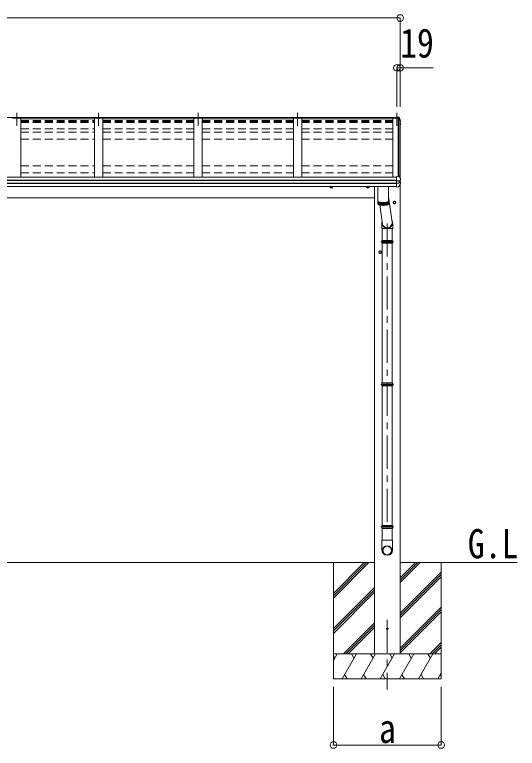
# Model space of a CAD drawing. Units: millimetres at full size, sheet at 1:40; details may follow other scales. Extents: x -11243 to 11243, y -7760 to 7760.
# Drawn here: x -4691 to -1658, y -4928 to -503 of the extents above; entities that cross this region are included whole.
import ezdxf
from ezdxf.enums import TextEntityAlignment as Align

# ---------------------------------------------------------------- set-up
doc = ezdxf.new("R2010")
doc.units = ezdxf.units.MM
doc.header["$LTSCALE"] = 40
doc.header["$PDMODE"] = 32
doc.header["$PDSIZE"] = 40
doc.linetypes.add('CHAIN1', pattern=[8, 5, -1, 1, -1])
doc.linetypes.add('DASHED1', pattern=[1.8, 1.2, -0.6])
for name, color, linetype, lineweight in [('0-0_0', 7, 'Continuous', 9), ('0-1_本体', 5, 'CHAIN1', 9), ('0-3_ELV2', 4, 'Continuous', 9), ('0-6_OTH_LINE', 6, 'Continuous', 9), ('0-7_SHAPE', 4, 'Continuous', 9), ('0-9_OUTLINE', 7, 'Continuous', 9)]:
    doc.layers.add(name, color=color, linetype=linetype, lineweight=lineweight)
doc.styles.add('ＭＳ ゴシック', font='')
doc.styles.get('ＭＳ ゴシック').set_extended_font_data('MS Gothic')

msp = doc.modelspace()

# ---------------------------------------------------------------- linework, layer by layer
at = {"layer": '0-0_0'}
for p, q in [((-2520.01, -3807.74), (-7331.01, -3807.74)), ((-2768.01, -3807.74), (-2768.01, -4507.74)), ((-2768.01, -3993.72), (-2582.03, -3807.74)), ((-2768.01, -4007.86), (-2567.89, -3807.74)), ((-2768.01, -4022), (-2553.75, -3807.74)), ((-2768.01, -3809.87), (-2765.88, -3807.74)), ((-1658.39, -3807.74), (-2366.01, -3807.74)), ((-2366.01, -3928.37), (-2245.38, -3807.74)), ((-2366.01, -3914.23), (-2259.52, -3807.74)), ((-2366.01, -3900.08), (-2273.67, -3807.74)), ((-2118.01, -3807.74), (-2118.01, -4507.74)), ((-2366.01, -4112.21), (-2118.01, -3864.22)), ((-2366.01, -4126.36), (-2118.01, -3878.36)), ((-2366.01, -4140.5), (-2118.01, -3892.5)), ((-2768.01, -4205.85), (-2520.01, -3957.85)), ((-2768.01, -4219.99), (-2520.01, -3971.99)), ((-2768.01, -4234.13), (-2520.01, -3986.13)), ((-2366.01, -4324.35), (-2118.01, -4076.35)), ((-2366.01, -4338.49), (-2118.01, -4090.49)), ((-2366.01, -4352.63), (-2118.01, -4104.63)), ((-2707.77, -4357.74), (-2520.01, -4169.98)), ((-2693.63, -4357.74), (-2520.01, -4184.12)), ((-2679.49, -4357.74), (-2520.01, -4198.26)), ((-2187.27, -4357.74), (-2118.01, -4288.48)), ((-2173.13, -4357.74), (-2118.01, -4302.62)), ((-2158.99, -4357.74), (-2118.01, -4316.76)), ((-2118.01, -4357.74), (-2768.01, -4357.74)), ((-2768.01, -4397.83), (-2744.86, -4357.74)), ((-2759.86, -4383.72), (-2768.01, -4369.6)), ((-2716, -4507.74), (-2629.39, -4357.74)), ((-2644.4, -4383.72), (-2659.4, -4357.74)), ((-2600.53, -4507.74), (-2513.92, -4357.74)), ((-2528.92, -4383.72), (-2543.93, -4357.74)), ((-2485.06, -4507.74), (-2398.45, -4357.74)), ((-2413.45, -4383.72), (-2428.46, -4357.74)), ((-2369.59, -4507.74), (-2282.98, -4357.74)), ((-2297.98, -4383.72), (-2312.98, -4357.74)), ((-2254.12, -4507.74), (-2167.51, -4357.74)), ((-2197.51, -4357.74), (-2182.51, -4383.72)), ((-2768.01, -4507.74), (-2118.01, -4507.74)), ((-2701, -4481.76), (-2686, -4507.74)), ((-2585.53, -4481.76), (-2570.53, -4507.74)), ((-2470.06, -4481.76), (-2455.06, -4507.74)), ((-2354.59, -4481.76), (-2339.59, -4507.74)), ((-2239.12, -4481.76), (-2224.12, -4507.74)), ((-2138.65, -4507.74), (-2118.01, -4472)), ((-2123.65, -4481.76), (-2118.01, -4491.52))]:
    msp.add_line(p, q, dxfattribs=at)
at = {"layer": '0-0_0', "linetype": 'DASHED1'}
msp.add_line((-2366.01, -4357.74), (-2520.01, -4357.74), dxfattribs=at)
at = {"layer": '0-1_本体'}
for p, q in [((-4678.51, -1094.75), (-4678.51, -1174.01)), ((-4184.51, -1094.75), (-4184.51, -1174.01)), ((-3584.51, -1094.36), (-3584.51, -1173.62)), ((-2984.51, -1094.36), (-2984.51, -1173.62)), ((-2384.51, -1094.36), (-2384.51, -1173.62)), ((-2443.01, -1761.83), (-2443.01, -3606.45)), ((-2443.01, -4151.79), (-2443.01, -4572.87))]:
    msp.add_line(p, q, dxfattribs=at)
at = {"layer": '0-3_ELV2'}
for p, q in [((-4653.51, -1125.92), (-4703.51, -1125.92)), ((-4653.51, -1125.92), (-4653.51, -1482.18)), ((-4653.51, -1131.32), (-4209.51, -1131.32)), ((-4159.51, -1125.92), (-4209.51, -1125.92)), ((-4209.51, -1125.92), (-4209.51, -1482.18)), ((-4159.51, -1125.92), (-4159.51, -1482.18)), ((-4159.51, -1131.32), (-3609.51, -1131.32)), ((-3559.51, -1125.92), (-3609.51, -1125.92)), ((-3609.51, -1125.92), (-3609.51, -1482.18)), ((-3559.51, -1125.92), (-3559.51, -1482.18)), ((-3559.51, -1131.32), (-3009.51, -1131.32)), ((-2959.51, -1125.92), (-3009.51, -1125.92)), ((-3009.51, -1125.92), (-3009.51, -1482.18)), ((-2959.51, -1125.92), (-2959.51, -1482.18)), ((-2959.51, -1131.32), (-2409.51, -1131.32)), ((-2372.64, -1125.92), (-2409.51, -1125.92)), ((-2409.51, -1125.92), (-2409.51, -1482.18)), ((-2387.51, -1122.64), (-2387.51, -1119.78)), ((-2387.51, -1119.78), (-2373.35, -1120.55)), ((-2384.51, -1122.64), (-2387.51, -1122.64)), ((-2384.51, -1122.64), (-2384.51, -1125.86)), ((-2384.51, -1125.92), (-2384.51, -1122.64)), ((-2384.51, -1124.88), (-2373.68, -1125.48)), ((-2373.68, -1125.86), (-2384.51, -1125.86)), ((-2378.21, -1479.6), (-2378.21, -1125.92)), ((-2373.68, -1125.48), (-2373.31, -1123.01)), ((-2373.68, -1125.48), (-2373.68, -1125.91)), ((-2373.53, -1125.7), (-2373.31, -1124.21)), ((-2372.34, -1125.76), (-2373.53, -1125.7)), ((-2365.51, -1144.47), (-2372.64, -1125.92)), ((-2372.51, -1126.23), (-2372.51, -1474.23)), ((-2365.51, -1144.47), (-2365.51, -1488.75)), ((-2365.51, -1145.5), (-2364.95, -1145.39)), ((-2365.51, -1145.85), (-2364.95, -1145.74)), ((-2364.09, -1147.1), (-2365.51, -1147.37)), ((-2363.04, -1141.81), (-2363.04, -1145.82)), ((-2365.51, -1159.16), (-2364.38, -1159.3)), ((-2365.51, -1163.17), (-2363.69, -1163.53)), ((-2364.66, -1164.86), (-2365.51, -1164.7)), ((-2362.68, -1160.42), (-2362.67, -1160.48)), ((-2362.64, -1160.75), (-2362.64, -1164.8)), ((-7463.51, -1482.18), (-2387.51, -1482.18)), ((-7463.51, -1501.7), (-2387.51, -1501.7)), ((-7463.51, -1502.61), (-2387.51, -1502.61)), ((-2387.51, -1542.63), (-2387.51, -1479.15)), ((-2387.51, -1504.46), (-2372.72, -1504.56)), ((-2371.07, -1504.47), (-2364.69, -1503.67)), ((-2370.51, -1504.4), (-2370.51, -1518.19)), ((-2365.51, -1503.78), (-2365.51, -1513.15)), ((-2363.81, -1503.53), (-2363.82, -1503.53)), ((-2363.81, -1503.53), (-2363.74, -1503.52)), ((-2362.94, -1502.54), (-2362.94, -1496.03)), ((-7463.51, -1519.84), (-2387.51, -1519.84)), ((-7463.51, -1521.81), (-2387.51, -1521.81)), ((-7463.51, -1539.83), (-2387.51, -1539.83)), ((-2520.01, -1539.83), (-2520.01, -4357.74)), ((-2387.51, -1518.32), (-2372.72, -1518.12)), ((-2387.51, -1542.63), (-2375.93, -1542)), ((-2375.14, -1541.53), (-2375.15, -1541.55)), ((-2370.51, -1512.18), (-2363.28, -1513.58)), ((-2366.01, -1527.24), (-2366.01, -4357.74)), ((-2362.47, -1521.09), (-2362.47, -1514.56)), ((-7331.01, -1607.74), (-2520.01, -1607.74))]:
    msp.add_line(p, q, dxfattribs=at)
at = {"layer": '0-3_ELV2', "linetype": 'DASHED1'}
for p, q in [((-4653.51, -1141.44), (-4209.51, -1141.44)), ((-4653.51, -1146.28), (-4209.51, -1146.28)), ((-4653.51, -1147.82), (-4209.51, -1147.82)), ((-4653.51, -1149.78), (-4209.51, -1149.78)), ((-4159.51, -1141.44), (-3609.51, -1141.44)), ((-4159.51, -1146.28), (-3609.51, -1146.28)), ((-4159.51, -1147.82), (-3609.51, -1147.82)), ((-4159.51, -1149.78), (-3609.51, -1149.78)), ((-3559.51, -1141.44), (-3009.51, -1141.44)), ((-3559.51, -1146.28), (-3009.51, -1146.28)), ((-3559.51, -1147.82), (-3009.51, -1147.82)), ((-3559.51, -1149.78), (-3009.51, -1149.78)), ((-2959.51, -1141.44), (-2409.51, -1141.44)), ((-2959.51, -1146.28), (-2409.51, -1146.28)), ((-2959.51, -1147.82), (-2409.51, -1147.82)), ((-2959.51, -1149.78), (-2409.51, -1149.78)), ((-4653.51, -1153.55), (-4209.51, -1153.55)), ((-4653.51, -1190.86), (-4209.51, -1190.86)), ((-4159.51, -1153.55), (-3609.51, -1153.55)), ((-4159.51, -1190.86), (-3609.51, -1190.86)), ((-3559.51, -1153.55), (-3009.51, -1153.55)), ((-3559.51, -1190.86), (-3009.51, -1190.86)), ((-2959.51, -1153.55), (-2409.51, -1153.55)), ((-2959.51, -1190.86), (-2409.51, -1190.86)), ((-4653.51, -1212.01), (-4209.51, -1212.01)), ((-4159.51, -1212.01), (-3609.51, -1212.01)), ((-3559.51, -1212.01), (-3009.51, -1212.01)), ((-2959.51, -1212.01), (-2409.51, -1212.01)), ((-4653.51, -1254.53), (-4209.51, -1254.53)), ((-4159.51, -1254.53), (-3609.51, -1254.53)), ((-3559.51, -1254.53), (-3009.51, -1254.53)), ((-2959.51, -1254.53), (-2409.51, -1254.53)), ((-4653.51, -1414.8), (-4209.51, -1414.8)), ((-4159.51, -1414.8), (-3609.51, -1414.8)), ((-3559.51, -1414.8), (-3009.51, -1414.8)), ((-2959.51, -1414.8), (-2409.51, -1414.8)), ((-4653.51, -1457.31), (-4209.51, -1457.31)), ((-4159.51, -1457.31), (-3609.51, -1457.31)), ((-3559.51, -1457.31), (-3009.51, -1457.31)), ((-2959.51, -1457.31), (-2409.51, -1457.31))]:
    msp.add_line(p, q, dxfattribs=at)
at = {"layer": '0-3_ELV2'}
for points in [[(-7466.51, -1125.92), (-7466.51, -1122.64), (-2384.51, -1122.64)], [(-2387.51, -1122.21), (-2373.31, -1123.01), (-2373.31, -1124.21), (-2372.2, -1124.27)], [(-2373.62, -1125.91), (-2373.53, -1125.35), (-2373.53, -1125.7)], [(-2370.71, -1121.76), (-2366.46, -1132.37), (-2363.12, -1141.31), (-2363.05, -1141.59), (-2363.05, -1141.65)], [(-2370.71, -1125.33), (-2369.71, -1127.82), (-2368.73, -1130.31), (-2367.76, -1132.82), (-2366.8, -1135.32), (-2365.86, -1137.83), (-2364.93, -1140.35), (-2364.02, -1142.87), (-2363.11, -1145.39)], [(-2363.05, -1141.65), (-2363.04, -1141.75), (-2363.04, -1141.81)], [(-2362.81, -1165.44), (-2364.27, -1167.98), (-2365.51, -1170.11)], [(-2362.67, -1160.43), (-2362.64, -1160.61), (-2362.64, -1160.75)], [(-2387.51, -1479.15), (-2373.51, -1479.83), (-2373.51, -1474.18), (-2371.75, -1474.27)], [(-2371.07, -1504.46), (-2371.31, -1504.49), (-2371.46, -1504.51)], [(-2370.87, -1474.9), (-2369.84, -1477.48), (-2368.82, -1480.06), (-2367.81, -1482.66), (-2366.82, -1485.25), (-2365.84, -1487.86), (-2364.88, -1490.47), (-2363.93, -1493.08), (-2363, -1495.7)], [(-2366.29, -1503.76), (-2365.05, -1503.71), (-2363.82, -1503.53)], [(-2363, -1495.7), (-2362.95, -1495.91), (-2362.94, -1496.03)], [(-2780.5, -1547.53), (-2787, -1543.78), (-2787, -1539.83)], [(-2780.5, -1547.53), (-2774, -1543.78), (-2774, -1539.83)], [(-2560.51, -1547.53), (-2567.01, -1543.78), (-2567.01, -1539.83)], [(-2560.51, -1547.53), (-2554.01, -1543.78), (-2554.01, -1539.83)], [(-2399.01, -1642.53), (-2405.51, -1638.78), (-2405.51, -1631.27), (-2399.01, -1627.52)], [(-2399.01, -1642.53), (-2392.51, -1638.78), (-2392.51, -1631.27), (-2399.01, -1627.52)], [(-2486.01, -1942.53), (-2492.51, -1938.78), (-2492.51, -1931.27), (-2486.01, -1927.52)], [(-2486.01, -1942.53), (-2479.51, -1938.78), (-2479.51, -1931.27), (-2486.01, -1927.52)]]:
    msp.add_lwpolyline(points, dxfattribs=at)
for centre, radius in [((-2399.01, -1635.03), 8.5), ((-2399.01, -1635.03), 7.7), ((-2399.01, -1635.03), 6.5), ((-2486.01, -1935.03), 8.5), ((-2486.01, -1935.03), 7.7), ((-2486.01, -1935.03), 6.5), ((-2443.01, -4207.74), 5)]:
    msp.add_circle(centre, radius, dxfattribs=at)
for centre, radius, start, end in [((-2372.93, -1123.13), 2.62, 31.83445, 99.24), ((-2372.35, -1126.06), 0.3, 21.99494, 87.04231), ((-2372.28, -1125.97), 1.7, 22.00225, 87.0423), ((-2834.45, -1312.32), 498.52, 19.56907, 21.95354), ((-2365, -1145.1), 0.3, 280.95393, 327.06409), ((-2365, -1145.45), 0.299, 280.88931, 19.51522), ((-2364.34, -1145.82), 1.3, 280.88938, 19.44863), ((-2797.28, -916.54), 499.04, 329.90411, 330.14673), ((-2797.28, -916.89), 499.04, 329.90411, 330.14673), ((-2364.72, -1165.15), 0.299, 330.19129, 79.12168), ((-2364.39, -1161.63), 2.32, 60.30373, 87.34859), ((-2363.94, -1160.71), 1.3, 10.02543, 80.23195), ((-2363.93, -1164.8), 1.3, 330.27138, 79.1216), ((-2371.8, -1475.27), 1, 22.05378, 87.04045), ((-2363.94, -1502.54), 1, 281.45361, 0), ((-2780.5, -1540.03), 8.5, 178.68472, 1.31528), ((-2780.5, -1540.03), 7.7, 178.54804, 1.45196), ((-2780.5, -1540.03), 6.5, 178.27976, 1.72024), ((-2560.51, -1540.03), 8.5, 178.68482, 1.31518), ((-2560.51, -1540.03), 7.7, 178.54815, 1.45185), ((-2560.51, -1540.03), 6.5, 178.27991, 1.72009), ((-2375.98, -1541), 1, 273.10735, 326.38063), ((-2757.41, -1287.39), 459.05, 326.38357, 329.32444), ((-2370.17, -1501.84), 16.37, 265.48312, 268.58725), ((-2363.47, -1514.56), 0.998, 0.05121, 79.086), ((-2363.47, -1521.09), 1, 329.32149, 0)]:
    msp.add_arc(centre, radius, start, end, dxfattribs=at)
for centre, major_axis, ratio, start_param, end_param in [((-2371.36, -1496.94), (-9.96, -2.12), 0.734427, 1.2806875, 1.4059912), ((-2371.36, -1525.72), (-9.97, 1.96), 0.736539, 4.8664216, 4.9917253), ((-2371.51, -1518), (-1, 0.195), 0.067217, 2.8005545, 3.1546872)]:
    msp.add_ellipse(centre, major_axis=major_axis, ratio=ratio, start_param=start_param, end_param=end_param, dxfattribs=at)
at = {"layer": '0-6_OTH_LINE'}
for p, q in [((-7485.51, -522.64), (-2365.51, -522.64)), ((-2365.51, -522.64), (-2365.51, -1058.11)), ((-2384.51, -822.64), (-2384.51, -1058.11)), ((-2384.51, -822.64), (-2365.51, -822.64)), ((-2365.51, -822.64), (-2365.51, -1058.11)), ((-2365.51, -822.64), (-2165.29, -822.64)), ((-2768.01, -4907.72), (-2768.01, -4557.74)), ((-2118.01, -4907.72), (-2118.01, -4557.74)), ((-2768.01, -4907.72), (-2118.01, -4907.72))]:
    msp.add_line(p, q, dxfattribs=at)
for p in [(-2365.51, -522.64), (-2384.51, -822.64), (-2365.51, -822.64), (-2768.01, -4907.72), (-2118.01, -4907.72)]:
    msp.add_point(p, dxfattribs=at)
at = {"layer": '0-9_OUTLINE'}
for p, q in [((-2499.01, -1539.83), (-2499.01, -1627.94)), ((-2435.01, -1627.94), (-2435.01, -1539.83)), ((-2499.01, -1628.9), (-2499.01, -1644.36)), ((-2498.43, -1645.91), (-2498.43, -1630.46)), ((-2497.2, -1631.64), (-2497.2, -1647.1)), ((-2495.38, -1648.19), (-2495.38, -1632.73)), ((-2493.02, -1633.73), (-2493.02, -1649.18)), ((-2490.15, -1650.08), (-2490.15, -1634.62)), ((-2486.83, -1650.86), (-2486.83, -1635.4)), ((-2483.13, -1636.06), (-2483.13, -1651.51)), ((-2479.11, -1636.57), (-2479.11, -1652.02)), ((-2474.87, -1636.93), (-2474.87, -1652.38)), ((-2470.47, -1637.13), (-2470.47, -1652.59)), ((-2466.01, -1637.18), (-2466.01, -1652.63)), ((-2461.57, -1637.06), (-2461.57, -1652.51)), ((-2457.24, -1636.78), (-2457.24, -1652.24)), ((-2453.1, -1636.36), (-2453.1, -1651.81)), ((-2449.23, -1635.78), (-2449.23, -1651.24)), ((-2445.72, -1635.08), (-2445.72, -1650.54)), ((-2442.61, -1634.26), (-2442.61, -1649.71)), ((-2439.99, -1633.34), (-2439.99, -1648.79)), ((-2437.89, -1632.33), (-2437.89, -1647.79)), ((-2436.37, -1631.28), (-2436.37, -1646.74)), ((-2435.01, -1600.7), (-2413.36, -1753.93)), ((-2435.01, -1644.36), (-2435.01, -1628.9)), ((-2488.71, -1650.44), (-2471.37, -1765.58)), ((-2476.4, -1761.32), (-2476.4, -1792.91)), ((-2410.41, -1761.74), (-2410.41, -1792.91)), ((-2410.41, -1792.91), (-2476.4, -1792.91)), ((-2473.01, -1792.91), (-2473.01, -1863.78)), ((-2413.01, -1792.91), (-2413.01, -1863.78)), ((-2481.01, -1872.78), (-2405.01, -1872.78)), ((-2475.62, -1865.78), (-2410.41, -1865.78)), ((-2475.62, -1879.78), (-2410.41, -1879.78)), ((-2475.01, -1863.78), (-2411.01, -1863.78)), ((-2475.01, -1863.78), (-2475.01, -1865.78)), ((-2475.01, -1879.78), (-2475.01, -1881.78)), ((-2475.01, -1881.78), (-2411.01, -1881.78)), ((-2473.01, -1881.78), (-2473.01, -2723.75)), ((-2413.01, -1881.78), (-2413.01, -2723.75)), ((-2411.01, -1863.78), (-2411.01, -1865.78)), ((-2411.01, -1879.78), (-2411.01, -1881.78)), ((-2481.01, -2732.75), (-2405.01, -2732.75)), ((-2475.62, -2725.75), (-2410.41, -2725.75)), ((-2475.62, -2739.75), (-2410.41, -2739.75)), ((-2475.01, -2723.75), (-2411.01, -2723.75)), ((-2475.01, -2723.75), (-2475.01, -2725.75)), ((-2475.01, -2739.75), (-2475.01, -2741.75)), ((-2475.01, -2741.75), (-2411.01, -2741.75)), ((-2473.01, -2741.75), (-2473.01, -3583.72)), ((-2413.01, -2741.75), (-2413.01, -3583.72)), ((-2411.01, -2723.75), (-2411.01, -2725.75)), ((-2411.01, -2739.75), (-2411.01, -2741.75)), ((-2475.01, -3583.72), (-2411.01, -3583.72)), ((-2475.01, -3583.72), (-2475.01, -3585.72)), ((-2411.01, -3583.72), (-2411.01, -3585.72)), ((-2481.01, -3592.72), (-2405.01, -3592.72)), ((-2475.62, -3585.72), (-2410.41, -3585.72)), ((-2475.62, -3599.72), (-2410.41, -3599.72)), ((-2475.01, -3599.72), (-2475.01, -3601.72)), ((-2475.01, -3601.72), (-2411.01, -3601.72)), ((-2473.01, -3601.72), (-2473.01, -3672.72)), ((-2413.01, -3601.72), (-2413.01, -3672.72)), ((-2411.01, -3599.72), (-2411.01, -3601.72)), ((-2411.16, -3672.72), (-2474.86, -3672.72)), ((-2474.86, -3672.72), (-2474.86, -3732)), ((-2411.16, -3672.72), (-2411.16, -3732))]:
    msp.add_line(p, q, dxfattribs=at)
for points in [[(-2499.01, -1627.94), (-2499.01, -1628.08), (-2498.9, -1628.64), (-2498.64, -1629.19), (-2498.24, -1629.74), (-2497.7, -1630.28), (-2497.02, -1630.81), (-2496.2, -1631.33), (-2495.25, -1631.83), (-2494.17, -1632.32), (-2492.97, -1632.78), (-2491.64, -1633.23), (-2490.21, -1633.64), (-2488.67, -1634.04), (-2487.03, -1634.4), (-2485.29, -1634.74), (-2483.48, -1635.04), (-2481.59, -1635.31), (-2479.63, -1635.55), (-2477.62, -1635.75), (-2475.56, -1635.92), (-2473.45, -1636.05), (-2471.32, -1636.14), (-2469.17, -1636.2), (-2467.01, -1636.22)], [(-2498.96, -1628.42), (-2498.97, -1628.48), (-2499.01, -1629.04), (-2498.9, -1629.6), (-2498.64, -1630.16), (-2498.24, -1630.71), (-2497.7, -1631.25), (-2497.02, -1631.78), (-2496.2, -1632.3), (-2495.25, -1632.8), (-2494.17, -1633.28), (-2492.97, -1633.75), (-2491.64, -1634.19), (-2490.21, -1634.61), (-2488.67, -1635), (-2487.03, -1635.37), (-2485.29, -1635.7), (-2483.48, -1636.01), (-2481.59, -1636.28), (-2479.63, -1636.51), (-2477.62, -1636.72), (-2475.56, -1636.89), (-2473.45, -1637.02), (-2471.32, -1637.11), (-2469.17, -1637.17), (-2467.01, -1637.19)], [(-2497.31, -1630.6), (-2496.86, -1631.07), (-2496.22, -1631.59), (-2495.45, -1632.1), (-2494.54, -1632.59), (-2493.5, -1633.07), (-2492.34, -1633.53), (-2491.06, -1633.97), (-2489.67, -1634.38), (-2488.17, -1634.77), (-2486.58, -1635.13), (-2484.89, -1635.46), (-2483.12, -1635.76), (-2481.28, -1636.03), (-2479.36, -1636.26), (-2477.39, -1636.46), (-2475.38, -1636.63), (-2473.32, -1636.76), (-2471.23, -1636.85), (-2469.13, -1636.91), (-2467.01, -1636.93)], [(-2467.01, -1636.22), (-2464.85, -1636.2), (-2462.7, -1636.14), (-2460.57, -1636.05), (-2458.47, -1635.92), (-2456.41, -1635.75), (-2454.39, -1635.55), (-2452.44, -1635.31), (-2450.55, -1635.04), (-2448.73, -1634.74), (-2447, -1634.4), (-2445.36, -1634.04), (-2443.82, -1633.64), (-2442.38, -1633.23), (-2441.06, -1632.78), (-2439.86, -1632.32), (-2438.78, -1631.83), (-2437.82, -1631.33), (-2437.01, -1630.81), (-2436.32, -1630.28), (-2435.78, -1629.74), (-2435.38, -1629.19), (-2435.13, -1628.64), (-2435.02, -1628.08), (-2435.01, -1627.94)], [(-2467.01, -1637.19), (-2464.85, -1637.17), (-2462.7, -1637.11), (-2460.57, -1637.02), (-2458.47, -1636.89), (-2456.41, -1636.72), (-2454.39, -1636.51), (-2452.44, -1636.28), (-2450.55, -1636.01), (-2448.73, -1635.7), (-2447, -1635.37), (-2445.36, -1635), (-2443.82, -1634.61), (-2442.38, -1634.19), (-2441.06, -1633.75), (-2439.86, -1633.28), (-2438.78, -1632.8), (-2437.82, -1632.3), (-2437.01, -1631.78), (-2436.32, -1631.25), (-2435.78, -1630.71), (-2435.38, -1630.16), (-2435.13, -1629.6), (-2435.02, -1629.04), (-2435.05, -1628.48), (-2435.07, -1628.42)], [(-2467.01, -1636.93), (-2464.9, -1636.91), (-2462.79, -1636.85), (-2460.71, -1636.76), (-2458.65, -1636.63), (-2456.63, -1636.46), (-2454.66, -1636.26), (-2452.75, -1636.03), (-2450.91, -1635.76), (-2449.14, -1635.46), (-2447.45, -1635.13), (-2445.85, -1634.77), (-2444.36, -1634.38), (-2442.97, -1633.97), (-2441.69, -1633.53), (-2440.53, -1633.07), (-2439.49, -1632.59), (-2438.58, -1632.1), (-2437.8, -1631.59), (-2437.16, -1631.07), (-2436.72, -1630.6)], [(-2499.01, -1644.36), (-2499.01, -1644.5), (-2498.9, -1645.06), (-2498.64, -1645.61), (-2498.24, -1646.16), (-2497.7, -1646.7), (-2497.02, -1647.23), (-2496.2, -1647.75), (-2495.25, -1648.25), (-2494.17, -1648.74), (-2492.97, -1649.2), (-2491.64, -1649.65), (-2490.21, -1650.06), (-2488.67, -1650.46), (-2487.03, -1650.82), (-2485.29, -1651.16), (-2483.48, -1651.46), (-2481.59, -1651.73), (-2479.63, -1651.97), (-2477.62, -1652.17), (-2475.56, -1652.34), (-2473.45, -1652.47), (-2471.32, -1652.56), (-2469.17, -1652.62), (-2467.01, -1652.64)], [(-2467.01, -1652.64), (-2464.85, -1652.62), (-2462.7, -1652.56), (-2460.57, -1652.47), (-2458.47, -1652.34), (-2456.41, -1652.17), (-2454.39, -1651.97), (-2452.44, -1651.73), (-2450.55, -1651.46), (-2448.73, -1651.16), (-2447, -1650.82), (-2445.36, -1650.46), (-2443.82, -1650.06), (-2442.38, -1649.65), (-2441.06, -1649.2), (-2439.86, -1648.74), (-2438.78, -1648.25), (-2437.82, -1647.75), (-2437.01, -1647.23), (-2436.32, -1646.7), (-2435.78, -1646.16), (-2435.38, -1645.61), (-2435.13, -1645.06), (-2435.02, -1644.5), (-2435.01, -1644.36)]]:
    msp.add_lwpolyline(points, dxfattribs=at)
for centre, radius, start, end in [((-2448.76, -1872.78), 27.75, 165.38919, 194.61079), ((-2437.26, -1872.78), 27.75, 0, 14.61083), ((-2437.26, -1872.78), 27.75, 345.38917, 0), ((-2448.76, -2732.75), 27.75, 165.38919, 194.61079), ((-2437.26, -2732.75), 27.75, 0, 14.61083), ((-2437.26, -2732.75), 27.75, 345.38917, 0), ((-2448.76, -3592.72), 27.75, 165.38919, 194.61079), ((-2437.26, -3592.72), 27.75, 0, 14.61083), ((-2437.26, -3592.72), 27.75, 345.38917, 0), ((-2443.86, -3732), 31, 180, 270), ((-2442.16, -3732), 31, 270, 0)]:
    msp.add_arc(centre, radius, start, end, dxfattribs=at)
for centre, major_axis, ratio, start_param, end_param in [((-2443.4, -1758.23), (-33, -3.09), 0.972144, 5.8034438, 9.8593375), ((-2443.34, -1758.22), (-2.75, 29.4), 0.995638, 1.5707963, 4.7150999)]:
    msp.add_ellipse(centre, major_axis=major_axis, ratio=ratio, start_param=start_param, end_param=end_param, dxfattribs=at)
for major_axis in [(-28.29, 0), (-25.83, 0)]:
    msp.add_ellipse((-2443.01, -3734.81), major_axis=major_axis, ratio=0.996195, dxfattribs=at)

# ---------------------------------------------------------------- texts
at = {"layer": '0-6_OTH_LINE', "color": 7, "style": 'ＭＳ ゴシック', "width": 0.85}
for s, p in [('19', (-2365.61, -814.23)), ('a', (-2493.01, -4947.72))]:
    msp.add_text(s, height=176, dxfattribs=at).set_placement(p, align=Align.BOTTOM_LEFT)
at = {"layer": '0-7_SHAPE', "color": 7, "style": 'ＭＳ ゴシック', "width": 0.85}
msp.add_text('G.L', height=176, dxfattribs=at).set_placement((-1957.41, -3834.02), align=Align.BOTTOM_LEFT)

doc.saveas('drawing.dxf')
